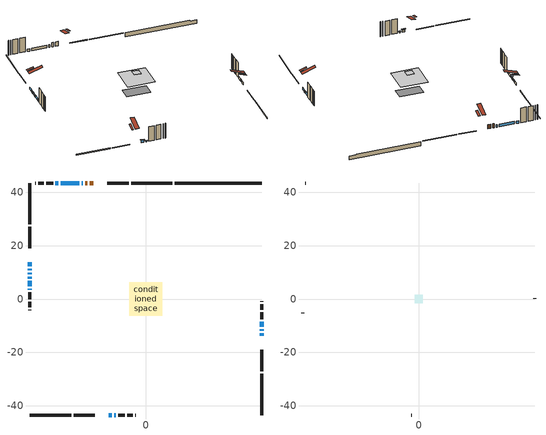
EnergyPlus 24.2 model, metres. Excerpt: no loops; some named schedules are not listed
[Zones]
conditioned space
 floor adiabatic (AdiabaticFloorConstruction): -6.26,-6.26 -6.26,6.26 6.26,6.26 6.26,-6.26 z5.34
 floor foundation (Slab1 construction): -5.4,-2.76 -5.4,2.76 5.4,2.76 5.4,-2.76 z-1.6
 wall outside (RimJoist1 construction): 9.97,43.51 -5.52,43.51 / -43.51,-43.51 -28.03,-43.51 / -43.51,43.51 -43.51,28.03 / 43.51,-43.51 43.51,-28.03 z0.46:0.76
 wall outside (RimJoist3 construction): -6.45,43.51 -14.44,43.51 / -27.1,-43.51 -19.11,-43.51 / -43.51,27.1 -43.51,19.11 / 43.51,-27.1 43.51,-19.11 z0.46:0.76
 wall outside (AdiabaticWallConstruction 1): -19.69,43.51 -21.05,43.51 / -21.98,43.51 -22.67,43.51 z0.46:2.49
 wall outside (AdiabaticWallConstruction): -23.59,43.51 -24,43.51 / -43.51,13.85 -43.51,12.29 / -24.93,43.51 -31.81,43.51 / -43.51,11.37 -43.51,10.73 / 43.51,-13.85 43.51,-12.87 / -32.74,43.51 -33.86,43.51 / -43.51,9.8 -43.51,9.22 / 43.51,-11.94 43.51,-11.36 / -43.51,6.76 -43.51,4.79 / -43.51,3.86 -43.51,3.39 / 43.51,-10.44 43.51,-8.47 z0.46:1.68; -13.85,-43.51 -12.68,-43.51 z0.46:1.63; -11.76,-43.51 -11.27,-43.51 z0.46:0.97; -43.51,8.3 -43.51,7.68 z0.46:1.28
 wall outside (Wall1 construction): -34.79,43.51 -37.29,43.51 / -10.34,-43.51 -7.85,-43.51 / -43.51,2.46 -43.51,-0.04 / 43.51,-7.54 43.51,-5.04 z0.46:7.78
 wall outside (Wall2 construction): -38.21,43.51 -40.34,43.51 / -6.92,-43.51 -4.79,-43.51 / -43.51,-0.97 -43.51,-3.09 / 43.51,-4.11 43.51,-1.99 z0.46:7.78
 wall outside (Wall4 construction): -41.27,43.51 -41.43,43.51 / -3.86,-43.51 -3.7,-43.51 / -43.51,-4.02 -43.51,-4.18 / 43.51,-1.06 43.51,-0.9 z0.46:7.78
 wall foundation (FoundationWall1 construction): 10.9,43.51,-1.6 10.9,43.51,0.46 40.25,43.51,0.46 40.25,43.51,0.03 43.51,43.51,0.03 43.51,43.51,-1.6
 window (WindowConstruction 9): -23.59,43.51 -24,43.51 z0.46:1.68
 window (WindowConstruction 4): -13.85,-43.51 -12.68,-43.51 z0.46:1.63
 window (WindowConstruction 11): -11.75,-43.51 -11.27,-43.51 z0.46:0.97
 window (WindowConstruction 5): -43.51,13.85 -43.51,12.29 z0.46:1.68
 window (WindowConstruction): -24.93,43.51 -31.81,43.51 z0.46:1.68
 window (WindowConstruction 6): -43.51,11.36 -43.51,10.73 z0.46:1.68
 window (WindowConstruction 7): 43.51,-13.85 43.51,-12.87 z0.46:1.68
 window (WindowConstruction 8): -32.74,43.51 -33.86,43.51 z0.46:1.68
 window (WindowConstruction 12): -43.51,9.8 -43.51,9.23 z0.46:1.68
 window (WindowConstruction 13): 43.51,-11.94 43.51,-11.36 z0.46:1.68
 window (WindowConstruction 10): -43.51,8.3 -43.51,7.69 z0.46:1.27
 window (WindowConstruction 1): -43.51,6.76 -43.51,4.79 z0.46:1.68
 window (WindowConstruction 2): -43.51,3.86 -43.51,3.39 z0.46:1.68
 window (WindowConstruction 3): 43.51,-10.43 43.51,-8.47 z0.46:1.68
 door (Door): -19.69,43.51 -21.05,43.51 z0.46:2.49
 door (Door 1): -21.98,43.51 -22.66,43.51 z0.46:2.49
 ceiling adiabatic (AdiabaticFloorConstruction): 6.26,-6.26 6.26,6.26 -6.26,6.26 -6.26,-6.26 z5.34
 roof outside (Roof2 construction): -1.56,1.56 -1.56,-1.56 1.56,-1.56 1.56,1.56 z7.78
 roof outside (Roof3 construction): -18.76,43.51,7.78 -18.76,37.23,9.87 -17.11,37.23,9.87 -17.11,43.51,7.78; -14.78,-43.51,7.78 -14.78,-37.23,9.87 -16.44,-37.23,9.87 -16.44,-43.51,7.78; -43.51,14.78,7.78 -37.23,14.78,9.87 -37.23,16.44,9.87 -43.51,16.44,7.78; 43.51,-14.78,7.78 37.23,-14.78,9.87 37.23,-16.44,9.87 43.51,-16.44,7.78
attic - vented
 floor to conditioned space (Floor1 construction Reversed): -1.58,-1.58 -1.58,1.58 1.58,1.58 1.58,-1.58 z7.78
 wall outside (Wall5 construction): -42.36,43.51 -42.58,43.51 / -2.77,-43.51 -2.55,-43.51 / -43.51,-5.11 -43.51,-5.34 / 43.51,0.03 43.51,0.26 z0.46:7.78
 roof outside (Roof1 construction): -16.18,43.51,7.78 -16.18,40.43,8.8 -15.37,40.43,8.8 -15.37,43.51,7.78; -17.37,-43.51,7.78 -17.37,-40.43,8.8 -18.18,-40.43,8.8 -18.18,-43.51,7.78; -43.51,17.37,7.78 -40.43,17.37,8.8 -40.43,18.18,8.8 -43.51,18.18,7.78; 43.51,-17.37,7.78 40.43,-17.37,8.8 40.43,-18.18,8.8 43.51,-18.18,7.78
shading: -12.38,-43.51 -14.15,-43.51 -14.15,-43.97 -12.38,-43.97 z1.93; -11.12,-43.51 -11.9,-43.51 -11.9,-43.97 -11.12,-43.97 z1.12; -43.51,7.23 -43.51,8.76 -43.97,8.76 -43.97,7.23 z1.73
[Building]
Building 1: Terrain=Suburbs
[Site:Location]
Charlottetown AP_PE: Latitude {deg}=46.29; Longitude {deg}=-63.12; Time Zone {hr}=-4; Elevation {m}=48; Keep Site Location Information=Yes
[Site:GroundTemperature:Shallow]
1.81207, -0.126142, -0.281361, 0.638419, 4.33082, 8.00603, 11.1922, 13.2106, 13.3821, 11.7405, 8.63552, 5.07305
[Site:WaterMainsTemperature]
Calculation Method=Schedule; Temperature Schedule=mains temperature schedule
[Material] Roughness=Rough; Thermal Absorptance=0.9
Name | Thickness {m} | Conductivity {W/m-K} | Density {kg/m3} | Specific Heat {J/kg-K} | Solar Absorptance | Visible Absorptance
asphalt or fiberglass shingles | 0.00635 | 0.162714 | 1121.4 | 1465.45 | 0.4 | 0.4
ceiling stud and cavity | 0.1397 | 0.083689 | 65.682 | 1177.47 | 0.7 | 0.7
concrete 4.0 in. | 0.1016 | 1.803125 | 2242.8 | 837.4 | 0.7 | 0.7
concrete 8.0 in. | 0.2032 | 1.803125 | 2242.8 | 837.4 | 0.7 | 0.7
door material | 0.04445 | 0.188738 | 512.64 | 1214.23 | 0.7 | 0.7
exterior vertical ins | 0.00138892 | 0.029427 | 32.04 | 1214.23 | 0.7 | 0.7
floor covering | 0.0127 | 0.0433444 | 54.468 | 1339.84 | 0.6 | 0.6
floor rigid ins; wall rigid ins | 0.512978 | 0.029427 | 32.04 | 1214.23 | 0.7 | 0.7
floor stud and cavity | 0.1397 | 1.75129 | 37.0049 | 1207.88 | 0.7 | 0.7
furniture material conditioned space 1 | 0.1524 | 0.115458 | 640.8 | 1214.23 | 0.6 | 0.6
gypsum board | 0.0127 | 0.160291 | 801 | 837.4 | 0.6 | 0.6
osb sheathing 0.5 in. | 0.0127 | 0.115458 | 512.64 | 1214.23 | 0.7 | 0.7
osb sheathing 0.75 in. | 0.01905 | 0.115458 | 512.64 | 1214.23 | 0.7 | 0.7
osb sheathing 2.0 in. | 0.0508 | 0.115458 | 512.64 | 1214.23 | 0.7 | 0.7
rim joist stud and cavity | 0.0508 | 0.126838 | 50.32683 | 1063.81 | 0.6 | 0.6
rim joist stud and cavity 1 | 0.0508 | 0.0299404 | 125.044 | 1163.47 | 0.6 | 0.6
roof rigid ins | 0.051816 | 0.029427 | 32.04 | 1214.23 | 0.7 | 0.7
roof stud and cavity | 0.2032 | 0.213333 | 78.34581 | 1123.46 | 0.7 | 0.7
roof stud and cavity 1 | 0.2032 | 0.114509 | 78.34581 | 1123.46 | 0.7 | 0.7
wall stud and cavity | 0.1397 | 0.0958194 | 139.0536 | 1170.24 | 0.7 | 0.7
wall stud and cavity 1 | 0.1397 | 0.170622 | 139.0536 | 1170.24 | 0.7 | 0.7
wall stud and cavity 2 | 0.1397 | 0.109735 | 139.0536 | 1170.24 | 0.7 | 0.7
wall stud and cavity 3 | 0.0889 | 6.9971 | 50.32683 | 1063.81 | 0.6 | 0.6
wall stud and cavity 4 | 0.0889 | 0.380278 | 52.3479 | 1209.89 | 0.7 | 0.7
wall stud and cavity 5 | 0.0889 | 0.391764 | 83.0341 | 1211.67 | 0.7 | 0.7
wood siding | 0.0254 | 0.102417 | 544.68 | 1172.36 | 0.4 | 0.4
wood siding 1 | 0.00254 | 0.102417 | 544.68 | 1172.36 | 0.4 | 0.4
wood siding 2; wood siding 3; wood siding 4 | 0.0254 | 0.102417 | 544.68 | 1172.36 | 0.7 | 0.7
[WindowMaterial:SimpleGlazingSystem]
Name | U-Factor {W/m2-K} | Solar Heat Gain Coefficient
WindowMaterial | 2.77995 | 0.55
WindowMaterial 1 | 5.40489 | 0.69
WindowMaterial 2 | 2.76746 | 0.48
WindowMaterial 3 | 2.77597 | 0.52
WindowMaterial 4 | 2.770864 | 0.5
WindowMaterial 5 | 4.80302 | 0.55
WindowMaterial 6 | 5.33051 | 0.68
WindowMaterial 7 | 4.97733 | 0.61
WindowMaterial 8 | 4.56625 | 0.49
[Construction]
AdiabaticFloorConstruction: floor stud and cavity, floor rigid ins, osb sheathing 0.75 in., floor covering
AdiabaticWallConstruction: wood siding 3, wall rigid ins, wall stud and cavity 4, gypsum board
AdiabaticWallConstruction 1: wood siding 4, wall rigid ins, wall stud and cavity 4, gypsum board
Door; Door 1: door material
Floor1 construction Reversed: gypsum board, ceiling stud and cavity
FoundationWall1 construction: concrete 8.0 in.
furniture construction conditioned space 1: furniture material conditioned space 1
PartitionWallConstruction: gypsum board, wall stud and cavity 5, gypsum board
RimJoist1 construction: wood siding 2, rim joist stud and cavity
RimJoist3 construction: wood siding 2, osb sheathing 2.0 in., rim joist stud and cavity 1
Roof1 construction: asphalt or fiberglass shingles
Roof2 construction: asphalt or fiberglass shingles, roof rigid ins, osb sheathing 0.75 in., roof stud and cavity, gypsum board
Roof3 construction: asphalt or fiberglass shingles, osb sheathing 0.75 in., roof stud and cavity 1, gypsum board
Slab1 construction: concrete 4.0 in.
Wall1 construction: wood siding, osb sheathing 0.5 in., wall stud and cavity, gypsum board
Wall2 construction: wood siding, osb sheathing 0.5 in., wall stud and cavity 1, gypsum board
Wall4 construction: wood siding, osb sheathing 0.5 in., wall stud and cavity 2, gypsum board
Wall5 construction: wood siding 1, wall stud and cavity 3
WindowConstruction; WindowConstruction 1; WindowConstruction 3; WindowConstruction 7: WindowMaterial
WindowConstruction 10; WindowConstruction 9: WindowMaterial 6
WindowConstruction 11: WindowMaterial 7
WindowConstruction 12; WindowConstruction 13: WindowMaterial 8
WindowConstruction 2: WindowMaterial 1
WindowConstruction 4: WindowMaterial 2
WindowConstruction 5: WindowMaterial 3
WindowConstruction 6: WindowMaterial 4
WindowConstruction 8: WindowMaterial 5
[Zone] Multiplier=1; Part of Total Floor Area=Yes
Name | Volume {m3}
attic - vented | 1.66667
conditioned space | 502.1
[Space]
Name | Zone | Volume {m3}
attic - vented 1 | attic - vented | 1.66667
conditioned space 1 | conditioned space | 502.1
[ZoneInfiltration:EffectiveLeakageArea]
infil attic - vented 1: Zone or Space=attic - vented 1; Schedule=Always On Discrete; Effective Air Leakage Area {cm2}=358.209; Stack Coefficient=0.00058008; Wind Coefficient=1.62729e-05
[ZoneMixing]
whole house fan mix: Zone or Space=attic - vented; Schedule=Always On Continuous; Design Flow Rate Calculation Method=Flow/Zone; Design Flow Rate {m3/s}=0; Source Zone or Space=conditioned space
[SurfaceProperty:ExposedFoundationPerimeter]
Slab1: Exposed Perimeter Calculation Method=TotalExposedPerimeter; Total Exposed Perimeter {m}=32.615
[InternalMass] Zone or ZoneList=conditioned space; Space or SpaceList=conditioned space 1
Name | Construction | Surface Area {m2}
furniture mass conditioned space 1 | furniture construction conditioned space 1 | 86.528
partition wall mass | PartitionWallConstruction | 216.32
[Lights]
interior lighting: Zone or ZoneList or Space or SpaceList=conditioned space 1; Schedule=interior lighting schedule; Design Level Calculation Method=LightingLevel; Lighting Level {W}=343.2; Return Air Fraction=0; Fraction Radiant=0.6; Fraction Visible=0.2; Fraction Replaceable=1
[People]
occupants: Zone or ZoneList or Space or SpaceList=conditioned space 1; Number of People Schedule=occupants schedule; Number of People Calculation Method=People; Number of People=3; Fraction Radiant=0.314171; Sensible Heat Fraction=0.56303; Activity Level Schedule=occupants activity schedule; Carbon Dioxide Generation Rate {m3/s-W}=0; Enable ASHRAE 55 Comfort Warnings=No; Mean Radiant Temperature Calculation Type=EnclosureAveraged
[ElectricEquipment] Zone or ZoneList or Space or SpaceList=conditioned space 1; Design Level Calculation Method=EquipmentLevel
Name | Schedule | Design Level {W} | Fraction Latent | Fraction Radiant | Fraction Lost
clothes dryer | clothes dryer schedule | 140.772 | 0.015 | 0.081 | 0.85
clothes washer | clothes washer schedule | 32.1985 | 0.03 | 0.162 | 0.7
cooking range | cooking range schedule | 215.147 | 0.08 | 0.432 | 0.2
dishwasher | dishwasher schedule | 66.8632 | 0.3 | 0.18 | 0.4
fridge | fridge schedule | 72.9452 | 0 | 0.6 | 0
mech vent bath fan 0 | mech vent bath fan 0 schedule | 50.2 | 0 | 0 | 1
mech vent house fan | mech vent house fan schedule | 0 | 0 | 0 | 1
mech vent house fan cfis | mech vent house fan cfis schedule | 0 | 0 | 0 | 0
misc plug loads | misc plug loads schedule | 494.7 | 0.045 | 0.513 | 0.1
whole house fan | Always On Discrete | 0 | 0 | 0 | 1
[OtherEquipment] Zone or ZoneList or Space or SpaceList=conditioned space 1; Design Level Calculation Method=EquipmentLevel
Name | Fuel Type | Schedule | Design Level {W} | Fraction Latent | Fraction Radiant | Fraction Lost
clothes dryer 1 | Electricity | clothes dryer schedule | 0 | 0.015 | 0.081 | 0.85
cooking range 1 | Electricity | cooking range schedule | 0 | 0.08 | 0.432 | 0.2
general water use latent | None | general water use schedule | 62.594 | 1 | 0 | 0
general water use sensible | None | general water use schedule | -61.6891 | 0 | 0.6 | 0
mech vent house fan latent load | None | Always On Discrete | 0 | 1 | 0 | 0
mech vent house fan sensible load | None | Always On Discrete | 0 | 0 | 0 | 0
water heater energy adjustment1 | FuelOilNo2 | Always On Discrete | 0.01 | 0 | 0 | 1
[ZoneInfiltration:DesignFlowRate] Zone or ZoneList or Space or SpaceList=conditioned space 1; Schedule=Always On Discrete; Design Flow Rate Calculation Method=Flow/Zone; Design Flow Rate {m3/s}=0
infil flow; natural vent flow; whole house fan flow
[Foundation:Kiva]
Foundation Kiva 1: Initial Indoor Air Temperature {C}=18; Wall Height Above Grade {m}=0.460004; Wall Depth Below Slab {m}=0.2032; Custom Block Material Name 1=exterior vertical ins; Custom Block Depth 1 {m}=2.05999; Custom Block X Position 1 {m}=0.2032; Custom Block Z Position 1 {m}=0
[Foundation:Kiva:Settings]
Soil Conductivity {W/m-K}=0.849921; Soil Density {kg/m3}=1842.3; Soil Specific Heat {J/kg-K}=418.7; Ground Solar Absorptivity=0.9; Ground Thermal Absorptivity=0.9; Ground Surface Roughness {m}=0.03; Far-Field Width {m}=40; Deep-Ground Boundary Condition=ZeroFlux; Deep-Ground Depth {m}=40; Minimum Cell Dimension {m}=0.2; Maximum Cell Growth Coefficient=3; Simulation Timestep=Timestep
[Exterior:Lights]
exterior lighting: Schedule=exterior lighting schedule; Design Level {W}=75.6
[Schedule:Constant]
Name | Hourly Value
Always On Continuous; mech vent house fan schedule; mech vent house fan cfis schedule; Always On Discrete | 1
occupants activity schedule | 117.228
fridge schedule | 0
[Schedule:Week:Daily]
interior lighting schedule Week Rule - Jan1-Jan27: interior lighting schedule day, interior lighting schedule day, interior lighting schedule day, interior lighting schedule day, interior lighting schedule day, interior lighting schedule day, interior lighting schedule day, interior lighting schedule default day, interior lighting schedule default day, interior lighting schedule default day, interior lighting schedule default day, interior lighting schedule default day
interior lighting schedule Week Rule - Jan28-Feb3: interior lighting schedule day, interior lighting schedule day, interior lighting schedule day, interior lighting schedule day, interior lighting schedule day 1, interior lighting schedule day 1, interior lighting schedule day 1, interior lighting schedule default day, interior lighting schedule default day, interior lighting schedule default day, interior lighting schedule default day, interior lighting schedule default day
interior lighting schedule Week Rule - Feb4-Feb24: interior lighting schedule day 1, interior lighting schedule day 1, interior lighting schedule day 1, interior lighting schedule day 1, interior lighting schedule day 1, interior lighting schedule day 1, interior lighting schedule day 1, interior lighting schedule default day, interior lighting schedule default day, interior lighting schedule default day, interior lighting schedule default day, interior lighting schedule default day
interior lighting schedule Week Rule - Feb25-Mar3: interior lighting schedule day 1, interior lighting schedule day 1, interior lighting schedule day 1, interior lighting schedule day 1, interior lighting schedule day 2, interior lighting schedule day 2, interior lighting schedule day 2, interior lighting schedule default day, interior lighting schedule default day, interior lighting schedule default day, interior lighting schedule default day, interior lighting schedule default day
interior lighting schedule Week Rule - Mar4-Mar31: interior lighting schedule day 2, interior lighting schedule day 2, interior lighting schedule day 2, interior lighting schedule day 2, interior lighting schedule day 2, interior lighting schedule day 2, interior lighting schedule day 2, interior lighting schedule default day, interior lighting schedule default day, interior lighting schedule default day, interior lighting schedule default day, interior lighting schedule default day
interior lighting schedule Week Rule - Apr1-Apr28: interior lighting schedule day 3, interior lighting schedule day 3, interior lighting schedule day 3, interior lighting schedule day 3, interior lighting schedule day 3, interior lighting schedule day 3, interior lighting schedule day 3, interior lighting schedule default day, interior lighting schedule default day, interior lighting schedule default day, interior lighting schedule default day, interior lighting schedule default day
interior lighting schedule Week Rule - Apr29-May5: interior lighting schedule day 3, interior lighting schedule day 3, interior lighting schedule day 4, interior lighting schedule day 4, interior lighting schedule day 4, interior lighting schedule day 4, interior lighting schedule day 4, interior lighting schedule default day, interior lighting schedule default day, interior lighting schedule default day, interior lighting schedule default day, interior lighting schedule default day
interior lighting schedule Week Rule - May6-May26: interior lighting schedule day 4, interior lighting schedule day 4, interior lighting schedule day 4, interior lighting schedule day 4, interior lighting schedule day 4, interior lighting schedule day 4, interior lighting schedule day 4, interior lighting schedule default day, interior lighting schedule default day, interior lighting schedule default day, interior lighting schedule default day, interior lighting schedule default day
interior lighting schedule Week Rule - May27-Jun2: interior lighting schedule day 4, interior lighting schedule day 4, interior lighting schedule day 4, interior lighting schedule day 4, interior lighting schedule day 4, interior lighting schedule day 5, interior lighting schedule day 5, interior lighting schedule default day, interior lighting schedule default day, interior lighting schedule default day, interior lighting schedule default day, interior lighting schedule default day
interior lighting schedule Week Rule - Jun3-Jun30: interior lighting schedule day 5, interior lighting schedule day 5, interior lighting schedule day 5, interior lighting schedule day 5, interior lighting schedule day 5, interior lighting schedule day 5, interior lighting schedule day 5, interior lighting schedule default day, interior lighting schedule default day, interior lighting schedule default day, interior lighting schedule default day, interior lighting schedule default day
interior lighting schedule Week Rule - Jul1-Jul28: interior lighting schedule day 6, interior lighting schedule day 6, interior lighting schedule day 6, interior lighting schedule day 6, interior lighting schedule day 6, interior lighting schedule day 6, interior lighting schedule day 6, interior lighting schedule default day, interior lighting schedule default day, interior lighting schedule default day, interior lighting schedule default day, interior lighting schedule default day
interior lighting schedule Week Rule - Jul29-Aug4: interior lighting schedule day 6, interior lighting schedule day 6, interior lighting schedule day 6, interior lighting schedule day 7, interior lighting schedule day 7, interior lighting schedule day 7, interior lighting schedule day 7, interior lighting schedule default day, interior lighting schedule default day, interior lighting schedule default day, interior lighting schedule default day, interior lighting schedule default day
interior lighting schedule Week Rule - Aug5-Aug25: interior lighting schedule day 7, interior lighting schedule day 7, interior lighting schedule day 7, interior lighting schedule day 7, interior lighting schedule day 7, interior lighting schedule day 7, interior lighting schedule day 7, interior lighting schedule default day, interior lighting schedule default day, interior lighting schedule default day, interior lighting schedule default day, interior lighting schedule default day
interior lighting schedule Week Rule - Aug26-Sep1: interior lighting schedule day 7, interior lighting schedule day 7, interior lighting schedule day 7, interior lighting schedule day 7, interior lighting schedule day 7, interior lighting schedule day 7, interior lighting schedule day 8, interior lighting schedule default day, interior lighting schedule default day, interior lighting schedule default day, interior lighting schedule default day, interior lighting schedule default day
interior lighting schedule Week Rule - Sep2-Sep29: interior lighting schedule day 8, interior lighting schedule day 8, interior lighting schedule day 8, interior lighting schedule day 8, interior lighting schedule day 8, interior lighting schedule day 8, interior lighting schedule day 8, interior lighting schedule default day, interior lighting schedule default day, interior lighting schedule default day, interior lighting schedule default day, interior lighting schedule default day
interior lighting schedule Week Rule - Sep30-Oct6: interior lighting schedule day 8, interior lighting schedule day 9, interior lighting schedule day 9, interior lighting schedule day 9, interior lighting schedule day 9, interior lighting schedule day 9, interior lighting schedule day 9, interior lighting schedule default day, interior lighting schedule default day, interior lighting schedule default day, interior lighting schedule default day, interior lighting schedule default day
interior lighting schedule Week Rule - Oct7-Oct27: interior lighting schedule day 9, interior lighting schedule day 9, interior lighting schedule day 9, interior lighting schedule day 9, interior lighting schedule day 9, interior lighting schedule day 9, interior lighting schedule day 9, interior lighting schedule default day, interior lighting schedule default day, interior lighting schedule default day, interior lighting schedule default day, interior lighting schedule default day
interior lighting schedule Week Rule - Oct28-Nov3: interior lighting schedule day 9, interior lighting schedule day 9, interior lighting schedule day 9, interior lighting schedule day 9, interior lighting schedule day 10, interior lighting schedule day 10, interior lighting schedule day 10, interior lighting schedule default day, interior lighting schedule default day, interior lighting schedule default day, interior lighting schedule default day, interior lighting schedule default day
interior lighting schedule Week Rule - Nov4-Nov24: interior lighting schedule day 10, interior lighting schedule day 10, interior lighting schedule day 10, interior lighting schedule day 10, interior lighting schedule day 10, interior lighting schedule day 10, interior lighting schedule day 10, interior lighting schedule default day, interior lighting schedule default day, interior lighting schedule default day, interior lighting schedule default day, interior lighting schedule default day
interior lighting schedule Week Rule - Nov25-Dec1: interior lighting schedule day 10, interior lighting schedule day 10, interior lighting schedule day 10, interior lighting schedule day 10, interior lighting schedule day 10, interior lighting schedule day 10, interior lighting schedule day 11, interior lighting schedule default day, interior lighting schedule default day, interior lighting schedule default day, interior lighting schedule default day, interior lighting schedule default day
interior lighting schedule Week Rule - Dec2-Dec31: interior lighting schedule day 11, interior lighting schedule day 11, interior lighting schedule day 11, interior lighting schedule day 11, interior lighting schedule day 11, interior lighting schedule day 11, interior lighting schedule day 11, interior lighting schedule default day, interior lighting schedule default day, interior lighting schedule default day, interior lighting schedule default day, interior lighting schedule default day
occupants schedule Week Rule - Jan1-Dec31: occupants schedule day, occupants schedule day, occupants schedule day, occupants schedule day, occupants schedule day, occupants schedule day, occupants schedule day, occupants schedule default day, occupants schedule default day, occupants schedule default day, occupants schedule default day, occupants schedule default day
clothes dryer schedule Week Rule - Jan1-Dec31: clothes dryer schedule day, clothes dryer schedule day, clothes dryer schedule day, clothes dryer schedule day, clothes dryer schedule day, clothes dryer schedule day, clothes dryer schedule day, clothes dryer schedule default day, clothes dryer schedule default day, clothes dryer schedule default day, clothes dryer schedule default day, clothes dryer schedule default day
clothes washer schedule Week Rule - Jan1-Dec31: clothes washer schedule day, clothes washer schedule day, clothes washer schedule day, clothes washer schedule day, clothes washer schedule day, clothes washer schedule day, clothes washer schedule day, clothes washer schedule default day, clothes washer schedule default day, clothes washer schedule default day, clothes washer schedule default day, clothes washer schedule default day
cooking range schedule Week Rule - Jan1-Dec31: cooking range schedule day, cooking range schedule day, cooking range schedule day, cooking range schedule day, cooking range schedule day, cooking range schedule day, cooking range schedule day, cooking range schedule default day, cooking range schedule default day, cooking range schedule default day, cooking range schedule default day, cooking range schedule default day
dishwasher schedule Week Rule - Jan1-Dec31: dishwasher schedule day, dishwasher schedule day, dishwasher schedule day, dishwasher schedule day, dishwasher schedule day, dishwasher schedule day, dishwasher schedule day, dishwasher schedule default day, dishwasher schedule default day, dishwasher schedule default day, dishwasher schedule default day, dishwasher schedule default day
mech vent bath fan 0 schedule Week Rule - Jan1-Dec31: mech vent bath fan 0 schedule day, mech vent bath fan 0 schedule day, mech vent bath fan 0 schedule day, mech vent bath fan 0 schedule day, mech vent bath fan 0 schedule day, mech vent bath fan 0 schedule day, mech vent bath fan 0 schedule day, mech vent bath fan 0 schedule default day, mech vent bath fan 0 schedule default day, mech vent bath fan 0 schedule default day, mech vent bath fan 0 schedule default day, mech vent bath fan 0 schedule default day
misc plug loads schedule Week Rule - Jan1-Dec31: misc plug loads schedule day, misc plug loads schedule day, misc plug loads schedule day, misc plug loads schedule day, misc plug loads schedule day, misc plug loads schedule day, misc plug loads schedule day, misc plug loads schedule default day, misc plug loads schedule default day, misc plug loads schedule default day, misc plug loads schedule default day, misc plug loads schedule default day
general water use schedule Week Rule - Jan1-Dec31: general water use schedule day, general water use schedule day, general water use schedule day, general water use schedule day, general water use schedule day, general water use schedule day, general water use schedule day, general water use schedule default day, general water use schedule default day, general water use schedule default day, general water use schedule default day, general water use schedule default day
exterior lighting schedule Week Rule - Jan1-Jan27: exterior lighting schedule day, exterior lighting schedule day, exterior lighting schedule day, exterior lighting schedule day, exterior lighting schedule day, exterior lighting schedule day, exterior lighting schedule day, exterior lighting schedule default day, exterior lighting schedule default day, exterior lighting schedule default day, exterior lighting schedule default day, exterior lighting schedule default day
exterior lighting schedule Week Rule - Jan28-Feb3: exterior lighting schedule day, exterior lighting schedule day, exterior lighting schedule day, exterior lighting schedule day, exterior lighting schedule day 1, exterior lighting schedule day 1, exterior lighting schedule day 1, exterior lighting schedule default day, exterior lighting schedule default day, exterior lighting schedule default day, exterior lighting schedule default day, exterior lighting schedule default day
exterior lighting schedule Week Rule - Feb4-Feb24: exterior lighting schedule day 1, exterior lighting schedule day 1, exterior lighting schedule day 1, exterior lighting schedule day 1, exterior lighting schedule day 1, exterior lighting schedule day 1, exterior lighting schedule day 1, exterior lighting schedule default day, exterior lighting schedule default day, exterior lighting schedule default day, exterior lighting schedule default day, exterior lighting schedule default day
exterior lighting schedule Week Rule - Feb25-Mar3: exterior lighting schedule day 1, exterior lighting schedule day 1, exterior lighting schedule day 1, exterior lighting schedule day 1, exterior lighting schedule day 2, exterior lighting schedule day 2, exterior lighting schedule day 2, exterior lighting schedule default day, exterior lighting schedule default day, exterior lighting schedule default day, exterior lighting schedule default day, exterior lighting schedule default day
exterior lighting schedule Week Rule - Mar4-Mar31: exterior lighting schedule day 2, exterior lighting schedule day 2, exterior lighting schedule day 2, exterior lighting schedule day 2, exterior lighting schedule day 2, exterior lighting schedule day 2, exterior lighting schedule day 2, exterior lighting schedule default day, exterior lighting schedule default day, exterior lighting schedule default day, exterior lighting schedule default day, exterior lighting schedule default day
exterior lighting schedule Week Rule - Apr1-Apr28: exterior lighting schedule day 3, exterior lighting schedule day 3, exterior lighting schedule day 3, exterior lighting schedule day 3, exterior lighting schedule day 3, exterior lighting schedule day 3, exterior lighting schedule day 3, exterior lighting schedule default day, exterior lighting schedule default day, exterior lighting schedule default day, exterior lighting schedule default day, exterior lighting schedule default day
exterior lighting schedule Week Rule - Apr29-May5: exterior lighting schedule day 3, exterior lighting schedule day 3, exterior lighting schedule day 4, exterior lighting schedule day 4, exterior lighting schedule day 4, exterior lighting schedule day 4, exterior lighting schedule day 4, exterior lighting schedule default day, exterior lighting schedule default day, exterior lighting schedule default day, exterior lighting schedule default day, exterior lighting schedule default day
exterior lighting schedule Week Rule - May6-May26: exterior lighting schedule day 4, exterior lighting schedule day 4, exterior lighting schedule day 4, exterior lighting schedule day 4, exterior lighting schedule day 4, exterior lighting schedule day 4, exterior lighting schedule day 4, exterior lighting schedule default day, exterior lighting schedule default day, exterior lighting schedule default day, exterior lighting schedule default day, exterior lighting schedule default day
exterior lighting schedule Week Rule - May27-Jun2: exterior lighting schedule day 4, exterior lighting schedule day 4, exterior lighting schedule day 4, exterior lighting schedule day 4, exterior lighting schedule day 4, exterior lighting schedule day 5, exterior lighting schedule day 5, exterior lighting schedule default day, exterior lighting schedule default day, exterior lighting schedule default day, exterior lighting schedule default day, exterior lighting schedule default day
exterior lighting schedule Week Rule - Jun3-Jun30: exterior lighting schedule day 5, exterior lighting schedule day 5, exterior lighting schedule day 5, exterior lighting schedule day 5, exterior lighting schedule day 5, exterior lighting schedule day 5, exterior lighting schedule day 5, exterior lighting schedule default day, exterior lighting schedule default day, exterior lighting schedule default day, exterior lighting schedule default day, exterior lighting schedule default day
exterior lighting schedule Week Rule - Jul1-Jul28: exterior lighting schedule day 6, exterior lighting schedule day 6, exterior lighting schedule day 6, exterior lighting schedule day 6, exterior lighting schedule day 6, exterior lighting schedule day 6, exterior lighting schedule day 6, exterior lighting schedule default day, exterior lighting schedule default day, exterior lighting schedule default day, exterior lighting schedule default day, exterior lighting schedule default day
exterior lighting schedule Week Rule - Jul29-Aug4: exterior lighting schedule day 6, exterior lighting schedule day 6, exterior lighting schedule day 6, exterior lighting schedule day 7, exterior lighting schedule day 7, exterior lighting schedule day 7, exterior lighting schedule day 7, exterior lighting schedule default day, exterior lighting schedule default day, exterior lighting schedule default day, exterior lighting schedule default day, exterior lighting schedule default day
exterior lighting schedule Week Rule - Aug5-Aug25: exterior lighting schedule day 7, exterior lighting schedule day 7, exterior lighting schedule day 7, exterior lighting schedule day 7, exterior lighting schedule day 7, exterior lighting schedule day 7, exterior lighting schedule day 7, exterior lighting schedule default day, exterior lighting schedule default day, exterior lighting schedule default day, exterior lighting schedule default day, exterior lighting schedule default day
exterior lighting schedule Week Rule - Aug26-Sep1: exterior lighting schedule day 7, exterior lighting schedule day 7, exterior lighting schedule day 7, exterior lighting schedule day 7, exterior lighting schedule day 7, exterior lighting schedule day 7, exterior lighting schedule day 8, exterior lighting schedule default day, exterior lighting schedule default day, exterior lighting schedule default day, exterior lighting schedule default day, exterior lighting schedule default day
exterior lighting schedule Week Rule - Sep2-Sep29: exterior lighting schedule day 8, exterior lighting schedule day 8, exterior lighting schedule day 8, exterior lighting schedule day 8, exterior lighting schedule day 8, exterior lighting schedule day 8, exterior lighting schedule day 8, exterior lighting schedule default day, exterior lighting schedule default day, exterior lighting schedule default day, exterior lighting schedule default day, exterior lighting schedule default day
exterior lighting schedule Week Rule - Sep30-Oct6: exterior lighting schedule day 8, exterior lighting schedule day 9, exterior lighting schedule day 9, exterior lighting schedule day 9, exterior lighting schedule day 9, exterior lighting schedule day 9, exterior lighting schedule day 9, exterior lighting schedule default day, exterior lighting schedule default day, exterior lighting schedule default day, exterior lighting schedule default day, exterior lighting schedule default day
exterior lighting schedule Week Rule - Oct7-Oct27: exterior lighting schedule day 9, exterior lighting schedule day 9, exterior lighting schedule day 9, exterior lighting schedule day 9, exterior lighting schedule day 9, exterior lighting schedule day 9, exterior lighting schedule day 9, exterior lighting schedule default day, exterior lighting schedule default day, exterior lighting schedule default day, exterior lighting schedule default day, exterior lighting schedule default day
exterior lighting schedule Week Rule - Oct28-Nov3: exterior lighting schedule day 9, exterior lighting schedule day 9, exterior lighting schedule day 9, exterior lighting schedule day 9, exterior lighting schedule day 10, exterior lighting schedule day 10, exterior lighting schedule day 10, exterior lighting schedule default day, exterior lighting schedule default day, exterior lighting schedule default day, exterior lighting schedule default day, exterior lighting schedule default day
[Schedule:Year]
interior lighting schedule: interior lighting schedule Week Rule - Jan1-Jan27, 1, 1, 1, 27, interior lighting schedule Week Rule - Jan28-Feb3, 1, 28, 2, 3, interior lighting schedule Week Rule - Feb4-Feb24, 2, 4, 2, 24, interior lighting schedule Week Rule - Feb25-Mar3, 2, 25, 3, 3, interior lighting schedule Week Rule - Mar4-Mar31, 3, 4, 3, 31, interior lighting schedule Week Rule - Apr1-Apr28, 4, 1, 4, 28, interior lighting schedule Week Rule - Apr29-May5, 4, 29, 5, 5, interior lighting schedule Week Rule - May6-May26, 5, 6, 5, 26, interior lighting schedule Week Rule - May27-Jun2, 5, 27, 6, 2, interior lighting schedule Week Rule - Jun3-Jun30, 6, 3, 6, 30, interior lighting schedule Week Rule - Jul1-Jul28, 7, 1, 7, 28, interior lighting schedule Week Rule - Jul29-Aug4, 7, 29, 8, 4, interior lighting schedule Week Rule - Aug5-Aug25, 8, 5, 8, 25, interior lighting schedule Week Rule - Aug26-Sep1, 8, 26, 9, 1, interior lighting schedule Week Rule - Sep2-Sep29, 9, 2, 9, 29, interior lighting schedule Week Rule - Sep30-Oct6, 9, 30, 10, 6, interior lighting schedule Week Rule - Oct7-Oct27, 10, 7, 10, 27, interior lighting schedule Week Rule - Oct28-Nov3, 10, 28, 11, 3, interior lighting schedule Week Rule - Nov4-Nov24, 11, 4, 11, 24, interior lighting schedule Week Rule - Nov25-Dec1, 11, 25, 12, 1, interior lighting schedule Week Rule - Dec2-Dec31, 12, 2, 12, 31
occupants schedule: occupants schedule Week Rule - Jan1-Dec31, 1, 1, 12, 31
clothes dryer schedule: clothes dryer schedule Week Rule - Jan1-Dec31, 1, 1, 12, 31
clothes washer schedule: clothes washer schedule Week Rule - Jan1-Dec31, 1, 1, 12, 31
cooking range schedule: cooking range schedule Week Rule - Jan1-Dec31, 1, 1, 12, 31
dishwasher schedule: dishwasher schedule Week Rule - Jan1-Dec31, 1, 1, 12, 31
mech vent bath fan 0 schedule: mech vent bath fan 0 schedule Week Rule - Jan1-Dec31, 1, 1, 12, 31
misc plug loads schedule: misc plug loads schedule Week Rule - Jan1-Dec31, 1, 1, 12, 31
general water use schedule: general water use schedule Week Rule - Jan1-Dec31, 1, 1, 12, 31
exterior lighting schedule: exterior lighting schedule Week Rule - Jan1-Jan27, 1, 1, 1, 27, exterior lighting schedule Week Rule - Jan28-Feb3, 1, 28, 2, 3, exterior lighting schedule Week Rule - Feb4-Feb24, 2, 4, 2, 24, exterior lighting schedule Week Rule - Feb25-Mar3, 2, 25, 3, 3, exterior lighting schedule Week Rule - Mar4-Mar31, 3, 4, 3, 31, exterior lighting schedule Week Rule - Apr1-Apr28, 4, 1, 4, 28, exterior lighting schedule Week Rule - Apr29-May5, 4, 29, 5, 5, exterior lighting schedule Week Rule - May6-May26, 5, 6, 5, 26, exterior lighting schedule Week Rule - May27-Jun2, 5, 27, 6, 2, exterior lighting schedule Week Rule - Jun3-Jun30, 6, 3, 6, 30, exterior lighting schedule Week Rule - Jul1-Jul28, 7, 1, 7, 28, exterior lighting schedule Week Rule - Jul29-Aug4, 7, 29, 8, 4, exterior lighting schedule Week Rule - Aug5-Aug25, 8, 5, 8, 25, exterior lighting schedule Week Rule - Aug26-Sep1, 8, 26, 9, 1, exterior lighting schedule Week Rule - Sep2-Sep29, 9, 2, 9, 29, exterior lighting schedule Week Rule - Sep30-Oct6, 9, 30, 10, 6, exterior lighting schedule Week Rule - Oct7-Oct27, 10, 7, 10, 27, exterior lighting schedule Week Rule - Oct28-Nov3, 10, 28, 11, 3, exterior lighting schedule Week Rule - Nov4-Nov24, 11, 4, 11, 24, exterior lighting schedule Week Rule - Nov25-Dec1, 11, 25, 12, 1, exterior lighting schedule Week Rule - Dec2-Dec31, 12, 2, 12, 31
[Schedule:Compact]
mains temperature schedule: Through: 01/01, For: AllDays, Until: 24:00, 6.42333, Through: 01/02, For: AllDays, Until: 24:00, 6.35944, Through: 01/03, For: AllDays, Until: 24:00, 6.29611, Through: 01/04, For: AllDays, Until: 24:00, 6.23333, Through: 01/05, For: AllDays, Until: 24:00, 6.17222, Through: 01/06, For: AllDays, Until: 24:00, 6.11222, Through: 01/07, For: AllDays, Until: 24:00, 6.05278, Through: 01/08, For: AllDays, Until: 24:00, 5.995, Through: 01/09, For: AllDays, Until: 24:00, 5.93778, Through: 01/10, For: AllDays, Until: 24:00, 5.88222, Through: 01/11, For: AllDays, Until: 24:00, 5.82722, Through: 01/12, For: AllDays, Until: 24:00, 5.77389, Through: 01/13, For: AllDays, Until: 24:00, 5.72111, Through: 01/14, For: AllDays, Until: 24:00, 5.67, Through: 01/15, For: AllDays, Until: 24:00, 5.62, Through: 01/16, For: AllDays, Until: 24:00, 5.57111, Through: 01/17, For: AllDays, Until: 24:00, 5.52389, Through: 01/18, For: AllDays, Until: 24:00, 5.47722, Through: 01/19, For: AllDays, Until: 24:00, 5.43222, Through: 01/20, For: AllDays, Until: 24:00, 5.38833, Through: 01/21, For: AllDays, Until: 24:00, 5.34611, Through: 01/22, For: AllDays, Until: 24:00, 5.305, Through: 01/23, For: AllDays, Until: 24:00, 5.265, Through: 01/24, For: AllDays, Until: 24:00, 5.22611, Through: 01/25, For: AllDays, Until: 24:00, 5.18889, Through: 01/26, For: AllDays, Until: 24:00, 5.15333, Through: 01/27, For: AllDays, Until: 24:00, 5.11833, Through: 01/28, For: AllDays, Until: 24:00, 5.08556, Through: 01/29, For: AllDays, Until: 24:00, 5.05333, Through: 01/30, For: AllDays, Until: 24:00, 5.02278, Through: 01/31, For: AllDays, Until: 24:00, 4.99389, Through: 02/01, For: AllDays, Until: 24:00, 4.96611, Through: 02/02, For: AllDays, Until: 24:00, 4.94, Through: 02/03, For: AllDays, Until: 24:00, 4.915, Through: 02/04, For: AllDays, Until: 24:00, 4.89167, Through: 02/05, For: AllDays, Until: 24:00, 4.87, Through: 02/06, For: AllDays, Until: 24:00, 4.84944, Through: 02/07, For: AllDays, Until: 24:00, 4.83, Through: 02/08, For: AllDays, Until: 24:00, 4.81222, Through: 02/09, For: AllDays, Until: 24:00, 4.79611, Through: 02/10, For: AllDays, Until: 24:00, 4.78167, Through: 02/11, For: AllDays, Until: 24:00, 4.76833, Through: 02/12, For: AllDays, Until: 24:00, 4.75611, Through: 02/13, For: AllDays, Until: 24:00, 4.74611, Through: 02/14, For: AllDays, Until: 24:00, 4.73722, Through: 02/15, For: AllDays, Until: 24:00, 4.72944, Through: 02/16, For: AllDays, Until: 24:00, 4.72389, Through: 02/17, For: AllDays, Until: 24:00, 4.71944, Through: 02/18, For: AllDays, Until: 24:00, 4.71611, Through: 02/19, For: AllDays, Until: 24:00, 4.715, Through: 02/20, For: AllDays, Until: 24:00, 4.715, Through: 02/21, For: AllDays, Until: 24:00, 4.71611, Through: 02/22, For: AllDays, Until: 24:00, 4.71944, Through: 02/23, For: AllDays, Until: 24:00, 4.72389, Through: 02/24, For: AllDays, Until: 24:00, 4.72944, Through: 02/25, For: AllDays, Until: 24:00, 4.73722, Through: 02/26, For: AllDays, Until: 24:00, 4.74611, Through: 02/27, For: AllDays, Until: 24:00, 4.75611, Through: 02/28, For: AllDays, Until: 24:00, 4.76778, Through: 03/01, For: AllDays, Until: 24:00, 4.78111, Through: 03/02, For: AllDays, Until: 24:00, 4.79611, Through: 03/03, For: AllDays, Until: 24:00, 4.81222, Through: 03/04, For: AllDays, Until: 24:00, 4.83, Through: 03/05, For: AllDays, Until: 24:00, 4.84889, Through: 03/06, For: AllDays, Until: 24:00, 4.86944, Through: 03/07, For: AllDays, Until: 24:00, 4.89167, Through: 03/08, For: AllDays, Until: 24:00, 4.915, Through: 03/09, For: AllDays, Until: 24:00, 4.93944, Through: 03/10, For: AllDays, Until: 24:00, 4.96611, Through: 03/11, For: AllDays, Until: 24:00, 4.99333, Through: 03/12, For: AllDays, Until: 24:00, 5.02278, Through: 03/13, For: AllDays, Until: 24:00, 5.05333, Through: 03/14, For: AllDays, Until: 24:00, 5.085, Through: 03/15, For: AllDays, Until: 24:00, 5.11833, Through: 03/16, For: AllDays, Until: 24:00, 5.15278, Through: 03/17, For: AllDays, Until: 24:00, 5.18833, Through: 03/18, For: AllDays, Until: 24:00, 5.22556, Through: 03/19, For: AllDays, Until: 24:00, 5.26444, Through: 03/20, For: AllDays, Until: 24:00, 5.30444, Through: 03/21, For: AllDays, Until: 24:00, 5.34556, Through: 03/22, For: AllDays, Until: 24:00, 5.38778, Through: 03/23, For: AllDays, Until: 24:00, 5.43167, Through: 03/24, For: AllDays, Until: 24:00, 5.47667, Through: 03/25, For: AllDays, Until: 24:00, 5.52333, Through: 03/26, For: AllDays, Until: 24:00, 5.57056, Through: 03/27, For: AllDays, Until: 24:00, 5.61944, Through: 03/28, For: AllDays, Until: 24:00, 5.66944, Through: 03/29, For: AllDays, Until: 24:00, 5.72056, Through: 03/30, For: AllDays, Until: 24:00, 5.77333, Through: 03/31, For: AllDays, Until: 24:00, 5.82667, Through: 04/01, For: AllDays, Until: 24:00, 5.88111, Through: 04/02, For: AllDays, Until: 24:00, 5.93722, Through: 04/03, For: AllDays, Until: 24:00, 5.99389, Through: 04/04, For: AllDays, Until: 24:00, 6.05222, Through: 04/05, For: AllDays, Until: 24:00, 6.11111, Through: 04/06, For: AllDays, Until: 24:00, 6.17167, Through: 04/07, For: AllDays, Until: 24:00, 6.23278, Through: 04/08, For: AllDays, Until: 24:00, 6.295, Through: 04/09, For: AllDays, Until: 24:00, 6.35833, Through: 04/10, For: AllDays, Until: 24:00, 6.42278, Through: 04/11, For: AllDays, Until: 24:00, 6.48778, Through: 04/12, For: AllDays, Until: 24:00, 6.55444, Through: 04/13, For: AllDays, Until: 24:00, 6.62167, Through: 04/14, For: AllDays, Until: 24:00, 6.68944, Through: 04/15, For: AllDays, Until: 24:00, 6.75833, Through: 04/16, For: AllDays, Until: 24:00, 6.82833, Through: 04/17, For: AllDays, Until: 24:00, 6.89889, Through: 04/18, For: AllDays, Until: 24:00, 6.97056, Through: 04/19, For: AllDays, Until: 24:00, 7.04278, Through: 04/20, For: AllDays, Until: 24:00, 7.11611, Through: 04/21, For: AllDays, Until: 24:00, 7.19, Through: 04/22, For: AllDays, Until: 24:00, 7.265, Through: 04/23, For: AllDays, Until: 24:00, 7.34, Through: 04/24, For: AllDays, Until: 24:00, 7.41611, Through: 04/25, For: AllDays, Until: 24:00, 7.49333, Through: 04/26, For: AllDays, Until: 24:00, 7.57056, Through: 04/27, For: AllDays, Until: 24:00, 7.64889, Through: 04/28, For: AllDays, Until: 24:00, 7.72722, Through: 04/29, For: AllDays, Until: 24:00, 7.80667, Through: 04/30, For: AllDays, Until: 24:00, 7.88667, Through: 05/01, For: AllDays, Until: 24:00, 7.96722, Through: 05/02, For: AllDays, Until: 24:00, 8.04778, Through: 05/03, For: AllDays, Until: 24:00, 8.12944, Through: 05/04, For: AllDays, Until: 24:00, 8.21111, Through: 05/05, For: AllDays, Until: 24:00, 8.29333, Through: 05/06, For: AllDays, Until: 24:00, 8.37611, Through: 05/07, For: AllDays, Until: 24:00, 8.45944, Through: 05/08, For: AllDays, Until: 24:00, 8.54278, Through: 05/09, For: AllDays, Until: 24:00, 8.62667, Through: 05/10, For: AllDays, Until: 24:00, 8.71111, Through: 05/11, For: AllDays, Until: 24:00, 8.79556, Through: 05/12, For: AllDays, Until: 24:00, 8.88056, Through: 05/13, For: AllDays, Until: 24:00, 8.96556, Through: 05/14, For: AllDays, Until: 24:00, 9.05056, Through: 05/15, For: AllDays, Until: 24:00, 9.13611, Through: 05/16, For: AllDays, Until: 24:00, 9.22167, Through: 05/17, For: AllDays, Until: 24:00, 9.30722, Through: 05/18, For: AllDays, Until: 24:00, 9.39333, Through: 05/19, For: AllDays, Until: 24:00, 9.47944, Through: 05/20, For: AllDays, Until: 24:00, 9.56556, Through: 05/21, For: AllDays, Until: 24:00, 9.65167, Through: 05/22, For: AllDays, Until: 24:00, 9.73778, Through: 05/23, For: AllDays, Until: 24:00, 9.82389, Through: 05/24, For: AllDays, Until: 24:00, 9.90944, Through: 05/25, For: AllDays, Until: 24:00, 9.99556, Through: 05/26, For: AllDays, Until: 24:00, 10.0817, Through: 05/27, For: AllDays, Until: 24:00, 10.1678, Through: 05/28, For: AllDays, Until: 24:00, 10.2533, Through: 05/29, For: AllDays, Until: 24:00, 10.3389, Through: 05/30, For: AllDays, Until: 24:00, 10.4239, Through: 05/31, For: AllDays, Until: 24:00, 10.5094, Through: 06/01, For: AllDays, Until: 24:00, 10.5944, Through: 06/02, For: AllDays, Until: 24:00, 10.6789, Through: 06/03, For: AllDays, Until: 24:00, 10.7633, Through: 06/04, For: AllDays, Until: 24:00, 10.8472, Through: 06/05, For: AllDays, Until: 24:00, 10.9311, Through: 06/06, For: AllDays, Until: 24:00, 11.0144, Through: 06/07, For: AllDays, Until: 24:00, 11.0972, Through: 06/08, For: AllDays, Until: 24:00, 11.18, Through: 06/09, For: AllDays, Until: 24:00, 11.2622, Through: 06/10, For: AllDays, Until: 24:00, 11.3439, Through: 06/11, For: AllDays, Until: 24:00, 11.425, Through: 06/12, For: AllDays, Until: 24:00, 11.5056, Through: 06/13, For: AllDays, Until: 24:00, 11.5861, Through: 06/14, For: AllDays, Until: 24:00, 11.6656, Through: 06/15, For: AllDays, Until: 24:00, 11.7444, Through: 06/16, For: AllDays, Until: 24:00, 11.8228, Through: 06/17, For: AllDays, Until: 24:00, 11.9006, Through: 06/18, For: AllDays, Until: 24:00, 11.9778, Through: 06/19, For: AllDays, Until: 24:00, 12.0544, Through: 06/20, For: AllDays, Until: 24:00, 12.1306, Through: 06/21, For: AllDays, Until: 24:00, 12.2056, Through: 06/22, For: AllDays, Until: 24:00, 12.28, Through: 06/23, For: AllDays, Until: 24:00, 12.3533, Through: 06/24, For: AllDays, Until: 24:00, 12.4261, Through: 06/25, For: AllDays, Until: 24:00, 12.4983, Through: 06/26, For: AllDays, Until: 24:00, 12.5694, Through: 06/27, For: AllDays, Until: 24:00, 12.64, Through: 06/28, For: AllDays, Until: 24:00, 12.7094, Through: 06/29, For: AllDays, Until: 24:00, 12.7778, Through: 06/30, For: AllDays, Until: 24:00, 12.8456, Through: 07/01, For: AllDays, Until: 24:00, 12.9122, Through: 07/02, For: AllDays, Until: 24:00, 12.9783, Through: 07/03, For: AllDays, Until: 24:00, 13.0428, Through: 07/04, For: AllDays, Until: 24:00, 13.1067, Through: 07/05, For: AllDays, Until: 24:00, 13.17, Through: 07/06, For: AllDays, Until: 24:00, 13.2317, Through: 07/07, For: AllDays, Until: 24:00, 13.2922, Through: 07/08, For: AllDays, Until: 24:00, 13.3522, Through: 07/09, For: AllDays, Until: 24:00, 13.4111, Through: 07/10, For: AllDays, Until: 24:00, 13.4683, Through: 07/11, For: AllDays, Until: 24:00, 13.525, Through: 07/12, For: AllDays, Until: 24:00, 13.5806, Through: 07/13, For: AllDays, Until: 24:00, 13.6344, Through: 07/14, For: AllDays, Until: 24:00, 13.6878, Through: 07/15, For: AllDays, Until: 24:00, 13.7394, Through: 07/16, For: AllDays, Until: 24:00, 13.79, Through: 07/17, For: AllDays, Until: 24:00, 13.8394, Through: 07/18, For: AllDays, Until: 24:00, 13.8878, Through: 07/19, For: AllDays, Until: 24:00, 13.935, Through: 07/20, For: AllDays, Until: 24:00, 13.9806, Through: 07/21, For: AllDays, Until: 24:00, 14.025, Through: 07/22, For: AllDays, Until: 24:00, 14.0683, Through: 07/23, For: AllDays, Until: 24:00, 14.1106, Through: 07/24, For: AllDays, Until: 24:00, 14.1511, Through: 07/25, For: AllDays, Until: 24:00, 14.19, Through: 07/26, For: AllDays, Until: 24:00, 14.2283, Through: 07/27, For: AllDays, Until: 24:00, 14.265, Through: 07/28, For: AllDays, Until: 24:00, 14.3, Through: 07/29, For: AllDays, Until: 24:00, 14.3344, Through: 07/30, For: AllDays, Until: 24:00, 14.3667, Through: 07/31, For: AllDays, Until: 24:00, 14.3983, Through: 08/01, For: AllDays, Until: 24:00, 14.4278, Through: 08/02, For: AllDays, Until: 24:00, 14.4561, Through: 08/03, For: AllDays, Until: 24:00, 14.4833, Through: 08/04, For: AllDays, Until: 24:00, 14.5089, Through: 08/05, For: AllDays, Until: 24:00, 14.5333, Through: 08/06, For: AllDays, Until: 24:00, 14.5561, Through: 08/07, For: AllDays, Until: 24:00, 14.5772, Through: 08/08, For: AllDays, Until: 24:00, 14.5972, Through: 08/09, For: AllDays, Until: 24:00, 14.6156, Through: 08/10, For: AllDays, Until: 24:00, 14.6328, Through: 08/11, For: AllDays, Until: 24:00, 14.6483, Through: 08/12, For: AllDays, Until: 24:00, 14.6622, Through: 08/13, For: AllDays, Until: 24:00, 14.675, Through: 08/14, For: AllDays, Until: 24:00, 14.6861, Through: 08/15, For: AllDays, Until: 24:00, 14.6961, Through: 08/16, For: AllDays, Until: 24:00, 14.7044, Through: 08/17, For: AllDays, Until: 24:00, 14.7111, Through: 08/18, For: AllDays, Until: 24:00, 14.7161, Through: 08/19, For: AllDays, Until: 24:00, 14.72, Through: 08/20, For: AllDays, Until: 24:00, 14.7222, Through: 08/21, For: AllDays, Until: 24:00, 14.7233, Through: 08/22, For: AllDays, Until: 24:00, 14.7228, Through: 08/23, For: AllDays, Until: 24:00, 14.7206, Through: 08/24, For: AllDays, Until: 24:00, 14.7167, Through: 08/25, For: AllDays, Until: 24:00, 14.7117, Through: 08/26, For: AllDays, Until: 24:00, 14.705, Through: 08/27, For: AllDays, Until: 24:00, 14.6972, Through: 08/28, For: AllDays, Until: 24:00, 14.6878, Through: 08/29, For: AllDays, Until: 24:00, 14.6767, Through: 08/30, For: AllDays, Until: 24:00, 14.6639, Through: 08/31, For: AllDays, Until: 24:00, 14.65, Through: 09/01, For: AllDays, Until: 24:00, 14.635, Through: 09/02, For: AllDays, Until: 24:00, 14.6178, Through: 09/03, For: AllDays, Until: 24:00, 14.5994, Through: 09/04, For: AllDays, Until: 24:00, 14.58, Through: 09/05, For: AllDays, Until: 24:00, 14.5589, Through: 09/06, For: AllDays, Until: 24:00, 14.5361, Through: 09/07, For: AllDays, Until: 24:00, 14.5122, Through: 09/08, For: AllDays, Until: 24:00, 14.4867, Through: 09/09, For: AllDays, Until: 24:00, 14.46, Through: 09/10, For: AllDays, Until: 24:00, 14.4317, Through: 09/11, For: AllDays, Until: 24:00, 14.4017, Through: 09/12, For: AllDays, Until: 24:00, 14.3706, Through: 09/13, For: AllDays, Until: 24:00, 14.3383, Through: 09/14, For: AllDays, Until: 24:00, 14.3044, Through: 09/15, For: AllDays, Until: 24:00, 14.2694, Through: 09/16, For: AllDays, Until: 24:00, 14.2328, Through: 09/17, For: AllDays, Until: 24:00, 14.195, Through: 09/18, For: AllDays, Until: 24:00, 14.1561, Through: 09/19, For: AllDays, Until: 24:00, 14.1156, Through: 09/20, For: AllDays, Until: 24:00, 14.0733, Through: 09/21, For: AllDays, Until: 24:00, 14.0306, Through: 09/22, For: AllDays, Until: 24:00, 13.9861, Through: 09/23, For: AllDays, Until: 24:00, 13.9406, Through: 09/24, For: AllDays, Until: 24:00, 13.8939, Through: 09/25, For: AllDays, Until: 24:00, 13.8456, Through: 09/26, For: AllDays, Until: 24:00, 13.7961, Through: 09/27, For: AllDays, Until: 24:00, 13.7456, Through: 09/28, For: AllDays, Until: 24:00, 13.6939, Through: 09/29, For: AllDays, Until: 24:00, 13.6411, Through: 09/30, For: AllDays, Until: 24:00, 13.5872, Through: 10/01, For: AllDays, Until: 24:00, 13.5317, Through: 10/02, For: AllDays, Until: 24:00, 13.4756, Through: 10/03, For: AllDays, Until: 24:00, 13.4178, Through: 10/04, For: AllDays, Until: 24:00, 13.3594, Through: 10/05, For: AllDays, Until: 24:00, 13.3, Through: 10/06, For: AllDays, Until: 24:00, 13.2394, Through: 10/07, For: AllDays, Until: 24:00, 13.1772, Through: 10/08, For: AllDays, Until: 24:00, 13.1144, Through: 10/09, For: AllDays, Until: 24:00, 13.0511, Through: 10/10, For: AllDays, Until: 24:00, 12.9861, Through: 10/11, For: AllDays, Until: 24:00, 12.9206, Through: 10/12, For: AllDays, Until: 24:00, 12.8539, Through: 10/13, For: AllDays, Until: 24:00, 12.7861, Through: 10/14, For: AllDays, Until: 24:00, 12.7178, Through: 10/15, For: AllDays, Until: 24:00, 12.6483, Through: 10/16, For: AllDays, Until: 24:00, 12.5783, Through: 10/17, For: AllDays, Until: 24:00, 12.5072, Through: 10/18, For: AllDays, Until: 24:00, 12.435, Through: 10/19, For: AllDays, Until: 24:00, 12.3622, Through: 10/20, For: AllDays, Until: 24:00, 12.2889, Through: 10/21, For: AllDays, Until: 24:00, 12.2144, Through: 10/22, For: AllDays, Until: 24:00, 12.1394, Through: 10/23, For: AllDays, Until: 24:00, 12.0639, Through: 10/24, For: AllDays, Until: 24:00, 11.9872, Through: 10/25, For: AllDays, Until: 24:00, 11.9106, Through: 10/26, For: AllDays, Until: 24:00, 11.8328, Through: 10/27, For: AllDays, Until: 24:00, 11.7544, Through: 10/28, For: AllDays, Until: 24:00, 11.675, Through: 10/29, For: AllDays, Until: 24:00, 11.5956, Through: 10/30, For: AllDays, Until: 24:00, 11.5156, Through: 10/31, For: AllDays, Until: 24:00, 11.435, Through: 11/01, For: AllDays, Until: 24:00, 11.3539, Through: 11/02, For: AllDays, Until: 24:00, 11.2722, Through: 11/03, For: AllDays, Until: 24:00, 11.19, Through: 11/04, For: AllDays, Until: 24:00, 11.1078, Through: 11/05, For: AllDays, Until: 24:00, 11.0244, Through: 11/06, For: AllDays, Until: 24:00, 10.9411, Through: 11/07, For: AllDays, Until: 24:00, 10.8578, Through: 11/08, For: AllDays, Until: 24:00, 10.7739, Through: 11/09, For: AllDays, Until: 24:00, 10.6894, Through: 11/10, For: AllDays, Until: 24:00, 10.6044, Through: 11/11, For: AllDays, Until: 24:00, 10.52, Through: 11/12, For: AllDays, Until: 24:00, 10.4344, Through: 11/13, For: AllDays, Until: 24:00, 10.3494, Through: 11/14, For: AllDays, Until: 24:00, 10.2639, Through: 11/15, For: AllDays, Until: 24:00, 10.1783, Through: 11/16, For: AllDays, Until: 24:00, 10.0922, Through: 11/17, For: AllDays, Until: 24:00, 10.0061, Through: 11/18, For: AllDays, Until: 24:00, 9.92056, Through: 11/19, For: AllDays, Until: 24:00, 9.83444, Through: 11/20, For: AllDays, Until: 24:00, 9.74833, Through: 11/21, For: AllDays, Until: 24:00, 9.66222, Through: 11/22, For: AllDays, Until: 24:00, 9.57611, Through: 11/23, For: AllDays, Until: 24:00, 9.49, Through: 11/24, For: AllDays, Until: 24:00, 9.40389, Through: 11/25, For: AllDays, Until: 24:00, 9.31778, Through: 11/26, For: AllDays, Until: 24:00, 9.23222, Through: 11/27, For: AllDays, Until: 24:00, 9.14667, Through: 11/28, For: AllDays, Until: 24:00, 9.06111, Through: 11/29, For: AllDays, Until: 24:00, 8.97611, Through: 11/30, For: AllDays, Until: 24:00, 8.89056, Through: 12/01, For: AllDays, Until: 24:00, 8.80611, Through: 12/02, For: AllDays, Until: 24:00, 8.72167, Through: 12/03, For: AllDays, Until: 24:00, 8.63722, Through: 12/04, For: AllDays, Until: 24:00, 8.55333, Through: 12/05, For: AllDays, Until: 24:00, 8.47, Through: 12/06, For: AllDays, Until: 24:00, 8.38667, Through: 12/07, For: AllDays, Until: 24:00, 8.30389, Through: 12/08, For: AllDays, Until: 24:00, 8.22111, Through: 12/09, For: AllDays, Until: 24:00, 8.13944, Through: 12/10, For: AllDays, Until: 24:00, 8.05778, Through: 12/11, For: AllDays, Until: 24:00, 7.97667, Through: 12/12, For: AllDays, Until: 24:00, 7.89667, Through: 12/13, For: AllDays, Until: 24:00, 7.81667, Through: 12/14, For: AllDays, Until: 24:00, 7.73722, Through: 12/15, For: AllDays, Until: 24:00, 7.65833, Through: 12/16, For: AllDays, Until: 24:00, 7.58, Through: 12/17, For: AllDays, Until: 24:00, 7.50278, Through: 12/18, For: AllDays, Until: 24:00, 7.42556, Through: 12/19, For: AllDays, Until: 24:00, 7.34944, Through: 12/20, For: AllDays, Until: 24:00, 7.27389, Through: 12/21, For: AllDays, Until: 24:00, 7.19944, Through: 12/22, For: AllDays, Until: 24:00, 7.12556, Through: 12/23, For: AllDays, Until: 24:00, 7.05222, Through: 12/24, For: AllDays, Until: 24:00, 6.97944, Through: 12/25, For: AllDays, Until: 24:00, 6.90778, Through: 12/26, For: AllDays, Until: 24:00, 6.83722, Through: 12/27, For: AllDays, Until: 24:00, 6.76722, Through: 12/28, For: AllDays, Until: 24:00, 6.69778, Through: 12/29, For: AllDays, Until: 24:00, 6.63, Through: 12/30, For: AllDays, Until: 24:00, 6.56222, Through: 12/31, For: AllDays, Until: 24:00, 6.49611
